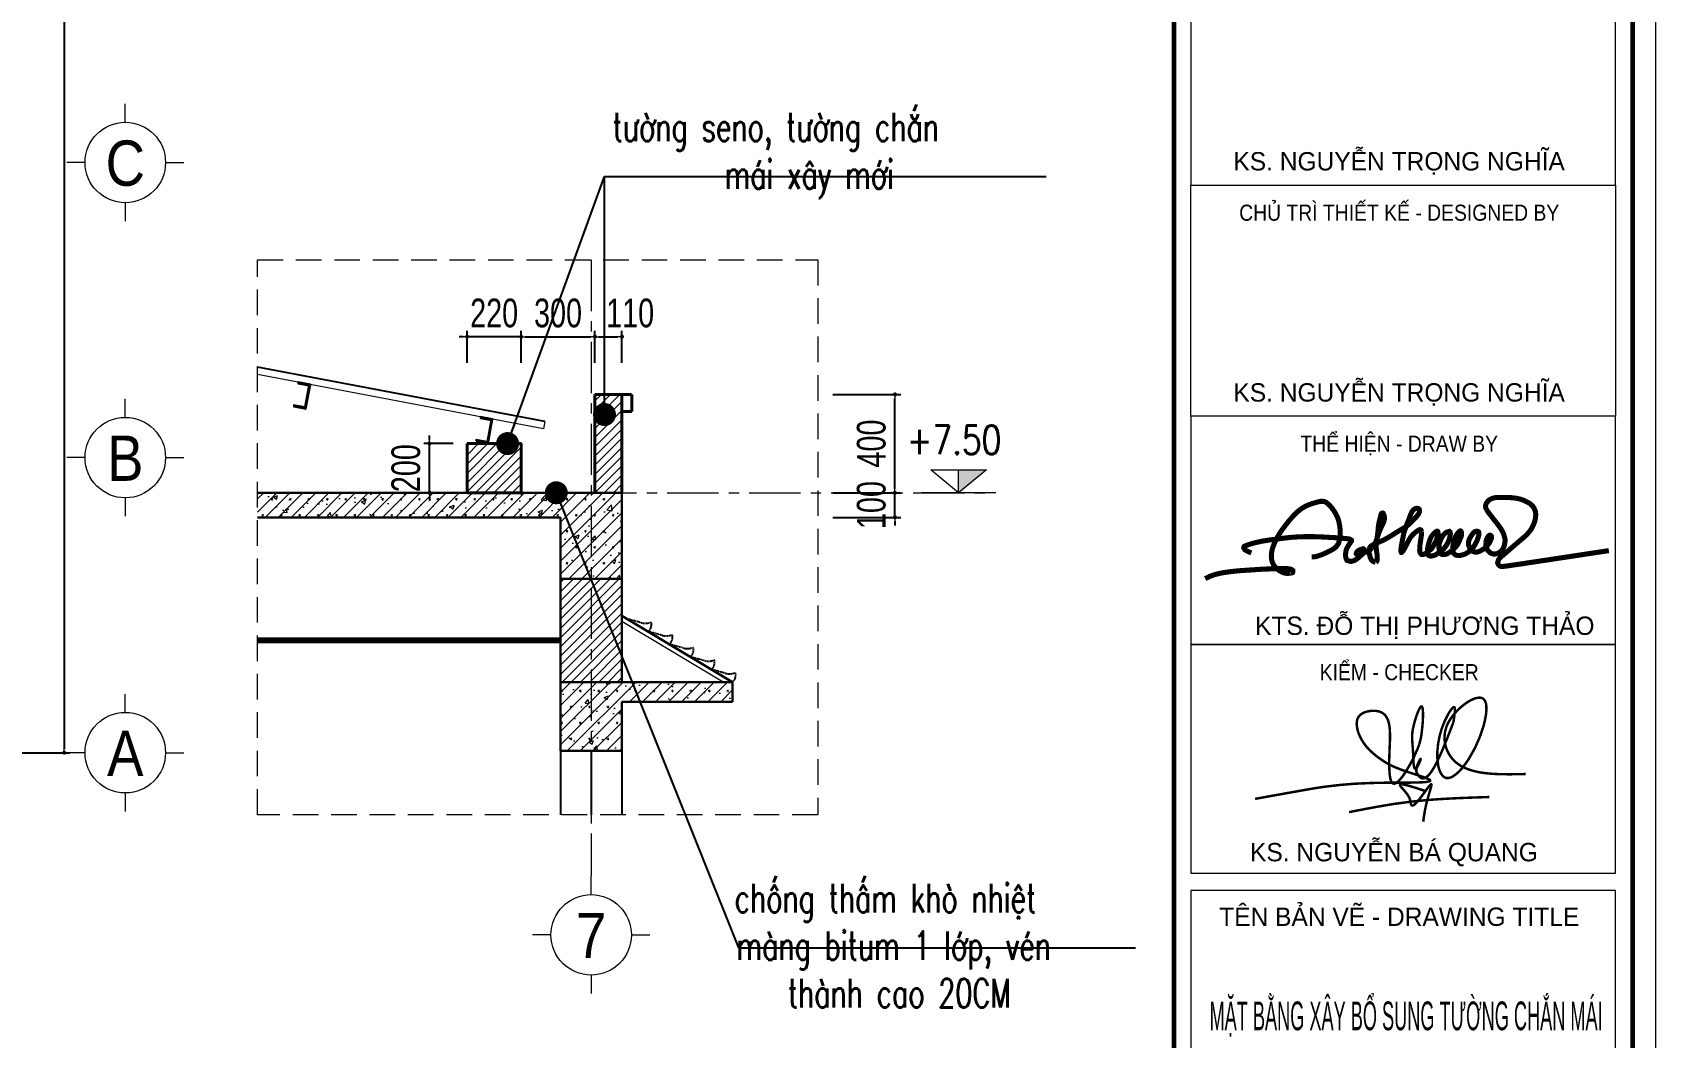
# Model space of a CAD drawing. Header units: millimetres. Extents: x -519517 to -431282, y -372679 to 113618.
# Drawn here: x -451087 to -431282, y -241178 to -228917 of the extents above; entities that cross this region are included whole.
import ezdxf
from ezdxf.enums import TextEntityAlignment as Align

# ---------------------------------------------------------------- set-up
doc = ezdxf.new("R2010")
doc.units = ezdxf.units.MM
doc.header["$LTSCALE"] = 5
for name, pattern in [('CENTER2', [28.575, 19.05, -3.175, 3.175, -3.175]), ('CENTERX2', [4, 2.5, -0.5, 0.5, -0.5]), ('DASHDOT', [1, 0.5, -0.25, 0, -0.25]), ('DASHDOTX2', [2, 1, -0.5, 0, -0.5]), ('HIDDEN', [0.375, 0.25, -0.125])]:
    doc.linetypes.add(name, pattern=pattern)
doc.layers.get('0').update_dxf_attribs({"linetype": 'CENTER2'})
for name, color, linetype, lineweight in [('BICO-30-KY HIEU', 30, 'Continuous', 15), ('BICO-9-NÉT CỬA', 9, 'Continuous', 25), ('Khungten_LCDI', 7, 'Continuous', 25), ('LC Dim', 8, 'Continuous', 18), ('LC Hatch', 252, 'Continuous', 9), ('LC ISO', 153, 'Continuous', 13), ('LC Net dam 1', 30, 'Continuous', 30), ('LC Net dam2', 6, 'Continuous', 40), ('LC Net khuat', 4, 'HIDDEN', 13), ('LC Net manh', 9, 'Continuous', 5), ('LC Net thay', 7, 'Continuous', 25), ('LC Net truc', 79, 'DASHDOT', 13), ('LC Text1', 3, 'Continuous', 20), ('LC Text2', 7, 'Continuous', 25), ('ĐT-8-THAY2', 8, 'Continuous', 20)]:
    doc.layers.add(name, color=color, linetype=linetype, lineweight=lineweight)
doc.layers.add('TIM', color=4, linetype='DASHDOTX2')
doc.styles.add('HOATBIF', font='hoatbif.shx', dxfattribs={"width": 0.75})
doc.styles.add('Khungten', font='VHAVAN.TTF', dxfattribs={"width": 0.9, "height": 5000})
doc.styles.add('LC 1', font='VHAVANB.TTF')
doc.styles.add('LC 3', font='vnsimli.shx', dxfattribs={"width": 0.75})
doc.styles.add('T1', font='Vnsimli.shx', dxfattribs={"width": 0.8})
doc.styles.add('Title', font='VHBLACK.TTF')
doc.styles.add('VnAvantH', font='VHAVANB.TTF', dxfattribs={"width": 0.6})
doc.dimstyles.new('Copy of 1-110', dxfattribs={"dimscale": 110, "dimtxt": 2.5, "dimasz": 0.35, "dimexe": 0.5, "dimexo": 0, "dimgap": 0.8, "dimtad": 1, "dimdec": 0, "dimzin": 0, "dimdsep": 46, "dimtxsty": 'HOATBIF', "dimblk1": 'DOT', "dimblk2": 'DOT', "dimsah": 1, "dimcen": -1, "dimdle": 1, "dimclrd": 256, "dimclre": 256, "dimclrt": 4, "dimadec": 3, "dimazin": 2, "dimtfac": 0.333333, "dimtdec": 0, "dimtix": 1, "dimtmove": 2, "dimatfit": 3, "dimldrblk": 'DOT', "dimfxl": 1, "dimtvp": 0.833333, "dimtolj": 1, "dimtzin": 0, "dimarcsym": 0})
pattern_1 = [(45, (-175468.91, -185906.36), (-56.1266, 56.1266), [])]

# ---------------------------------------------------------------- blocks, each defined once
blk = doc.blocks.new('NGUYEN BA QUANG')
at = {"layer": 'LC ISO', "const_width": 54}
for points in [[(-3416, -557, -0.001023), (-2231, -345, -0.008385), (-1869, -289, -0.026114), (-905, -212, -0.007166), (-491, -205, 0.001773), (-49, -203, 0.009736), (200, -197, 0.025773), (331, -186, 0.054465), (383, -173, 0.09183), (397, -166, 0.386262), (399, -152, 0.129793), (379, -135, 0.036801), (321, -108, 0.016128), (184, -59, -0.006736), (-183, 62, -0.023924), (-416, 154, -0.046785), (-684, 310, -0.041509), (-918, 503, -0.092678), (-1136, 813, -0.077778), (-1199, 1035, -0.070106), (-1196, 1141, -0.201572), (-1106, 1286, -0.091887), (-982, 1343, -0.118851), (-732, 1351, -0.227561), (-543, 1208, -0.055716), (-508, 1121, -0.035741), (-487, 1019, -0.022757), (-478, 904, -0.018678), (-477, 714, 0.005361), (-493, 294, 0.022501), (-487, 25, 0.024956), (-474, -85, 0.051878), (-451, -169, 0.084004), (-427, -209, 0.302699), (-372, -224, 0.091028), (-331, -204, 0.045769), (-285, -164, 0.031407), (-218, -87, 0.026473), (-114, 66, 0.038878), (124, 530, 0.063388), (207, 831, 0.030377), (243, 1236, 0.019395), (241, 1350, 0.050857), (231, 1429, 0.089259), (221, 1451, 0.446193), (202, 1454, 0.08967), (185, 1438, 0.048315), (156, 1388, 0.024568), (114, 1288, 0.037087), (24, 971, 0.06811), (7, 722, 0.007404), (19, 571, -0.009821), (27, 442, 0.013775), (38, 214, 0.023991), (46, 154, 0.068642), (58, 113, 0.168495), (71, 99, 0.190472), (82, 99, 0.135753), (102, 116, 0.042547), (133, 165, 0.037247), (185, 280, 0.083462), (192, 310, 0.752396), (189, 311, 0.077103), (170, 286, 0.067778), (106, 135, 0.079642), (97, 52, 0.07615), (107, 12, 0.090818), (168, -77, 0.162992), (233, -111, 0.134535), (287, -101, 0.046135), (315, -85, 0.0589), (372, -33, 0.033446), (431, 44, 0.020493), (492, 142, 0.018931), (584, 325, 0.012315), (712, 617, 0.006262), (906, 1114)], [(906, 1114, 0.006821), (929, 1272, 0.011774), (937, 1340, 0.026266), (938, 1394, 0.052103), (935, 1423, 0.076783), (930, 1436, 0.163971), (923, 1442, 0.170042), (914, 1442, 0.080479), (902, 1436, 0.05585), (881, 1417, 0.031056), (847, 1375, 0.025203), (791, 1286, 0.116129), (556, 476, 0.061974), (575, 166, 0.045365), (610, 47, 0.070676), (660, -41, 0.091415), (710, -86, 0.146905), (783, -104, 0.068448), (833, -95, 0.049636), (885, -72, 0.053986), (978, -6, 0.029209), (1056, 69, 0.021304), (1134, 162, 0.025491), (1250, 329, 0.068873), (1561, 1027, 0.01773), (1596, 1171, 0.037697), (1624, 1368, 0.029037), (1623, 1453, 0.04288), (1613, 1525, 0.066726), (1590, 1583, 0.100495), (1556, 1623, 0.111871), (1508, 1644, 0.054631), (1469, 1647, 0.041179), (1426, 1643, 0.04561), (1355, 1623, 0.04967), (1225, 1558, 0.109429), (829, 1164, 0.05047), (753, 1012, 0.368126), (1079, 156, 0.040655), (1223, 90, 0.031441), (1383, 42, 0.023503), (1557, 9, 0.017084), (1742, -10, 0.011936), (1936, -19, 0.009133), (2206, -21, 0.002915), (2480, -16)], [(274, -380, 0.002584), (99, -322, 0.004829), (-9, -289, 0.009549), (-104, -262, 0.02019), (-180, -245, 0.020391), (-210, -242, 0.037792), (-233, -241, 0.083891), (-249, -244, 0.129866), (-256, -250, 0.170647), (-258, -257, 0.074142), (-257, -264, 0.04333), (-253, -271, 0.038982), (-240, -290, 0.018381), (-209, -327, -0.006145), (-155, -388, -0.017161), (-112, -442, -0.029179), (-72, -502, -0.056277), (-39, -577, -0.025416), (-31, -610, -0.003247), (-24, -652, 0.033316), (-18, -677, 0.055631), (-12, -689, 0.087521), (-5, -698, 0.15828), (8, -703, 0.07777), (18, -702, 0.051495), (30, -698, 0.04838), (50, -685, 0.02792), (72, -667, 0.021215), (104, -635, 0.012757), (138, -596, 0.011354), (192, -528, 0.005945), (265, -430, -0.007904), (360, -301, -0.011483), (384, -270, -0.027823), (404, -249, -0.066961), (415, -240, -0.123545), (420, -238, -0.248584), (424, -240, -0.12084), (426, -246, -0.064597), (426, -260, -0.027008), (421, -289, -0.011306), (411, -326, -0.007085), (384, -419, 0.007773), (340, -569, 0.03162), (266, -923, 0.004795), (248, -1055)], [(-1368, -847, -0.004051), (-800, -737, -0.026384), (342, -582, -0.006339), (726, -556, -0.004215), (1111, -537, -0.002629), (1689, -517)]]:
    blk.add_lwpolyline(points, format="xyb", dxfattribs=at)
blk = doc.blocks.new('CK THAO')
at = {"layer": 'LC ISO', "const_width": 60}
for points in [[(21873, -82516), (21924, -82491), (21950, -82481), (21969, -82474), (21981, -82470), (21991, -82467), (22001, -82464), (22014, -82461), (22025, -82458), (22037, -82455), (22057, -82451), (22068, -82449), (22080, -82446), (22097, -82444), (22129, -82439), (22159, -82435), (22189, -82431), (22205, -82429), (22225, -82427), (22244, -82425), (22262, -82424), (22280, -82422), (22304, -82420), (22336, -82418), (22363, -82416), (22376, -82415), (22394, -82414), (22448, -82411), (22470, -82409), (22494, -82408), (22518, -82406), (22535, -82405), (22561, -82404), (22595, -82402), (22630, -82401), (22651, -82400), (22666, -82399), (22681, -82399), (22688, -82398), (22696, -82398), (22704, -82398), (22709, -82398), (22715, -82397), (22721, -82397), (22729, -82397), (22736, -82397), (22743, -82397), (22749, -82397), (22755, -82397), (22768, -82397), (22776, -82396), (22788, -82396), (22796, -82396), (22808, -82396), (22817, -82396), (22822, -82396), (22831, -82396), (22831, -82396), (22843, -82397), (22860, -82399), (22875, -82401), (22885, -82403), (22888, -82404), (22889, -82405), (22889, -82405), (22892, -82406), (22893, -82407), (22895, -82408), (22897, -82409), (22899, -82410), (22900, -82411), (22902, -82412), (22902, -82412), (22903, -82413), (22903, -82413), (22905, -82415), (22906, -82417), (22907, -82418), (22908, -82420), (22910, -82422), (22910, -82422), (22910, -82424), (22911, -82426), (22912, -82426), (22912, -82427), (22912, -82428), (22912, -82428), (22912, -82428), (22912, -82428), (22912, -82429), (22912, -82430), (22912, -82431), (22912, -82432), (22912, -82433), (22912, -82434), (22912, -82434), (22911, -82435), (22911, -82435), (22911, -82436), (22910, -82437), (22910, -82438), (22910, -82438), (22909, -82439), (22908, -82439), (22908, -82440), (22907, -82440), (22907, -82441), (22906, -82441), (22906, -82441), (22905, -82442), (22904, -82442), (22904, -82443), (22903, -82443), (22903, -82443), (22902, -82444), (22900, -82444), (22899, -82445), (22898, -82445), (22896, -82446), (22892, -82447), (22887, -82449), (22882, -82450), (22873, -82451), (22868, -82452), (22860, -82453), (22855, -82453), (22848, -82453), (22835, -82453), (22823, -82451), (22809, -82448), (22799, -82445), (22785, -82439), (22776, -82434), (22768, -82430), (22755, -82423), (22743, -82415), (22731, -82406), (22721, -82397), (22703, -82379), (22695, -82369), (22680, -82346), (22670, -82324), (22663, -82303), (22659, -82280), (22659, -82280), (22657, -82245), (22658, -82222), (22662, -82195), (22670, -82159), (22679, -82133), (22693, -82098), (22717, -82048), (22728, -82027), (22764, -81967), (22796, -81921), (22796, -81921), (22828, -81879), (22852, -81849), (22866, -81831), (22866, -81831), (22886, -81808), (22886, -81808), (22906, -81785), (22906, -81785), (22924, -81765), (22924, -81765), (22943, -81746), (22954, -81735), (22968, -81723), (22980, -81713), (22992, -81703), (23007, -81692), (23019, -81684), (23033, -81675), (23047, -81667), (23068, -81656), (23085, -81648), (23105, -81640), (23127, -81632), (23144, -81626), (23161, -81621), (23174, -81617), (23188, -81613), (23204, -81609), (23222, -81604), (23232, -81602), (23239, -81602), (23239, -81602), (23240, -81601), (23242, -81601), (23243, -81601), (23245, -81601), (23246, -81601), (23247, -81601), (23249, -81601), (23250, -81600), (23250, -81600), (23251, -81600), (23251, -81600), (23255, -81600), (23258, -81600), (23263, -81600), (23264, -81601), (23264, -81601), (23268, -81601), (23277, -81602), (23286, -81604), (23310, -81616), (23317, -81621), (23326, -81629), (23336, -81638), (23344, -81647), (23351, -81653), (23358, -81662), (23375, -81681), (23383, -81692), (23393, -81706), (23401, -81717), (23417, -81744), (23426, -81760), (23440, -81790), (23448, -81811), (23456, -81838), (23456, -81838), (23467, -81893), (23472, -81943), (23472, -81958), (23472, -81982), (23471, -81997), (23469, -82024), (23468, -82035), (23465, -82053), (23465, -82053), (23459, -82078), (23459, -82078), (23451, -82101), (23424, -82139), (23401, -82158), (23372, -82176), (23348, -82189), (23348, -82189), (23295, -82214), (23256, -82231), (23196, -82252), (23154, -82259), (23134, -82259)], [(24355, -81803), (24377, -81780), (24398, -81753), (24411, -81724), (24410, -81700), (24403, -81690), (24403, -81690), (24396, -81685), (24384, -81683), (24374, -81684), (24364, -81686), (24352, -81692), (24344, -81697), (24337, -81703)], [(25205, -81700), (25201, -81692), (25196, -81679), (25194, -81670), (25193, -81661), (25193, -81652), (25195, -81642), (25199, -81632), (25203, -81623), (25206, -81617), (25212, -81609), (25217, -81603), (25224, -81596), (25234, -81587), (25242, -81581), (25251, -81576)], [(25242, -81581), (25260, -81571), (25284, -81562), (25309, -81557), (25341, -81554), (25378, -81554), (25412, -81554), (25450, -81555)], [(25450, -81555), (25511, -81558), (25568, -81566), (25603, -81574), (25642, -81588), (25683, -81607), (25715, -81625), (25744, -81650), (25767, -81680), (25784, -81722), (25788, -81756), (25784, -81800), (25774, -81841), (25759, -81881), (25742, -81916), (25722, -81947), (25685, -81991), (25660, -82015), (25603, -82063), (25360, -82272), (25345, -82295), (25336, -82329), (25342, -82346)], [(23847, -82156), (23863, -82135), (23876, -82115), (23885, -82099), (23894, -82078), (23903, -82054), (23912, -82028), (23924, -81993), (23932, -81969), (23947, -81931), (23960, -81903), (23972, -81880), (23981, -81861), (23991, -81834), (23997, -81804), (23994, -81775), (23992, -81768), (23991, -81766), (23990, -81762), (23989, -81758), (23987, -81755), (23986, -81753), (23985, -81751), (23984, -81748), (23982, -81745), (23980, -81742), (23978, -81740), (23976, -81739), (23974, -81739), (23968, -81740), (23959, -81746), (23958, -81748), (23957, -81751), (23956, -81753), (23955, -81757), (23955, -81760), (23954, -81764), (23952, -81774), (23949, -81785), (23946, -81796), (23946, -81796), (23943, -81809), (23943, -81809), (23938, -81826), (23938, -81826), (23937, -81832), (23935, -81838), (23933, -81847), (23933, -81847), (23931, -81858)], [(23931, -81858), (23931, -81858), (23927, -81881), (23925, -81896), (23922, -81922), (23921, -81938), (23917, -81976), (23898, -82129), (23899, -82155), (23902, -82185), (23907, -82219), (23907, -82219), (23910, -82248), (23911, -82271), (23911, -82289), (23910, -82293), (23910, -82297), (23909, -82300), (23908, -82302), (23908, -82302), (23907, -82305), (23906, -82307), (23906, -82307), (23905, -82310), (23903, -82313), (23899, -82317), (23898, -82318), (23896, -82318), (23896, -82318), (23895, -82319), (23891, -82319), (23890, -82320)], [(23936, -82081), (23964, -82069), (23984, -82059), (24000, -82051), (24021, -82040), (24041, -82028), (24067, -82013), (24085, -82002), (24116, -81982), (24137, -81969), (24159, -81956), (24185, -81940), (24207, -81927), (24251, -81900), (24282, -81876), (24308, -81852), (24333, -81826), (24355, -81803)], [(24344, -81697), (24337, -81703), (24328, -81714), (24313, -81740), (24306, -81758), (24299, -81776), (24290, -81802), (24282, -81822), (24282, -81822), (24264, -81865), (24230, -81962), (24221, -81997), (24217, -82020), (24200, -82109), (24194, -82146), (24193, -82161), (24191, -82172), (24191, -82182), (24191, -82190), (24192, -82198), (24192, -82198), (24195, -82204), (24199, -82204), (24204, -82202), (24210, -82193), (24215, -82188), (24217, -82184), (24220, -82180), (24223, -82176), (24225, -82172), (24228, -82168), (24230, -82165), (24232, -82161), (24234, -82158), (24236, -82154), (24238, -82151)], [(25195, -82090), (25195, -82102), (25195, -82116), (25199, -82138), (25204, -82154), (25211, -82168), (25218, -82179), (25233, -82195), (25250, -82210), (25268, -82219), (25287, -82224), (25305, -82224), (25329, -82219), (25349, -82210), (25372, -82194), (25389, -82176), (25404, -82152), (25412, -82133), (25420, -82102), (25426, -82056), (25406, -81983), (25373, -81921), (25319, -81850), (25273, -81792), (25233, -81740), (25205, -81700)], [(23724, -82236), (23724, -82236), (23715, -82244), (23708, -82251), (23693, -82264), (23693, -82264), (23683, -82272), (23670, -82282), (23657, -82291), (23639, -82301), (23625, -82306), (23614, -82309), (23602, -82311), (23591, -82311), (23552, -82299), (23540, -82271), (23537, -82256), (23536, -82244), (23536, -82228), (23537, -82214), (23538, -82205), (23540, -82192), (23543, -82178), (23549, -82162), (23556, -82147), (23564, -82134), (23570, -82123), (23578, -82113), (23587, -82099), (23594, -82089), (23599, -82081), (23605, -82071), (23606, -82061), (23581, -82046), (23556, -82043), (23531, -82040), (23512, -82039), (23468, -82035), (23436, -82033), (23416, -82031), (23377, -82029), (23357, -82028), (23327, -82026), (23300, -82024), (23271, -82023), (23239, -82022), (23205, -82020), (23169, -82019), (23145, -82019), (23117, -82019), (23102, -82019), (23073, -82019), (23043, -82019), (23009, -82020), (22984, -82021), (22949, -82023), (22904, -82026), (22885, -82028), (22841, -82032), (22799, -82037), (22739, -82045), (22685, -82052), (22637, -82058), (22612, -82062), (22580, -82067), (22561, -82070), (22534, -82075), (22502, -82082), (22465, -82090), (22437, -82098), (22403, -82108), (22388, -82113), (22377, -82117), (22365, -82121), (22344, -82130), (22335, -82135), (22330, -82150), (22343, -82173), (22370, -82190), (22420, -82212)], [(23890, -82320), (23884, -82319), (23877, -82318), (23872, -82316), (23866, -82313), (23859, -82309), (23855, -82306), (23849, -82301), (23843, -82295), (23843, -82295), (23834, -82279), (23829, -82268), (23824, -82249), (23821, -82236), (23818, -82224), (23815, -82209), (23813, -82191), (23813, -82181), (23816, -82163), (23828, -82139), (23842, -82126), (23883, -82102), (23918, -82088), (23936, -82081)], [(24238, -82151), (24247, -82135), (24253, -82123), (24262, -82106), (24269, -82090), (24276, -82077), (24282, -82066), (24292, -82047), (24299, -82036), (24308, -82022), (24321, -82006), (24331, -81996), (24344, -81984), (24354, -81975), (24368, -81964), (24370, -81962), (24371, -81961), (24374, -81959), (24377, -81957), (24393, -81946), (24403, -81941), (24405, -81940), (24405, -81940), (24407, -81939), (24407, -81939), (24411, -81938), (24411, -81938), (24416, -81937), (24417, -81936), (24420, -81937), (24422, -81937), (24424, -81938), (24426, -81939), (24428, -81940), (24430, -81944), (24431, -81947), (24433, -81952), (24434, -81955), (24434, -81959), (24435, -81963)], [(24435, -81963), (24435, -81969), (24435, -81976), (24435, -81986), (24434, -81998), (24433, -82006), (24416, -82121), (24413, -82183), (24418, -82206)], [(24415, -82197), (24422, -82214), (24427, -82222), (24433, -82228), (24442, -82231), (24450, -82231), (24457, -82229), (24467, -82226), (24474, -82222), (24489, -82213), (24499, -82206), (24499, -82206), (24520, -82190), (24536, -82177), (24556, -82158), (24566, -82143), (24575, -82128), (24583, -82113), (24592, -82096), (24601, -82080), (24609, -82063), (24617, -82045), (24623, -82025), (24628, -82006), (24631, -81981), (24629, -81961), (24627, -81957), (24627, -81957), (24627, -81957), (24623, -81954), (24620, -81953), (24616, -81954), (24611, -81957), (24606, -81960), (24600, -81964), (24595, -81969), (24589, -81974), (24582, -81981), (24577, -81987), (24566, -81999), (24558, -82009), (24548, -82025), (24539, -82044), (24531, -82064), (24524, -82087), (24518, -82107), (24513, -82128), (24509, -82148), (24507, -82167), (24508, -82199), (24510, -82221), (24518, -82239), (24529, -82246), (24539, -82248), (24552, -82248), (24564, -82246), (24592, -82239), (24627, -82218), (24654, -82200), (24654, -82200), (24683, -82176), (24703, -82156), (24722, -82131), (24733, -82114), (24746, -82090), (24758, -82063), (24767, -82036), (24773, -82009), (24777, -81983), (24773, -81963), (24764, -81956), (24746, -81960), (24729, -81968), (24712, -81980), (24687, -82007), (24676, -82027), (24663, -82053), (24653, -82076), (24646, -82098), (24642, -82129), (24642, -82153), (24644, -82168), (24646, -82182), (24652, -82201), (24663, -82222), (24678, -82229), (24697, -82231), (24715, -82229), (24736, -82222), (24753, -82213)], [(24753, -82213), (24766, -82205), (24778, -82196), (24788, -82188), (24799, -82180), (24808, -82172), (24825, -82156), (24841, -82138), (24854, -82122), (24863, -82108), (24872, -82093), (24879, -82077), (24886, -82061), (24893, -82043), (24899, -82029), (24909, -82001), (24909, -81980), (24908, -81971), (24906, -81962), (24903, -81956), (24899, -81951), (24896, -81950), (24892, -81950), (24890, -81951), (24886, -81953), (24883, -81956), (24878, -81960), (24873, -81965), (24869, -81970), (24866, -81974), (24850, -82004)], [(24863, -81978), (24863, -81978), (24845, -82005), (24837, -82020), (24828, -82043), (24820, -82067), (24813, -82093), (24809, -82111), (24805, -82140), (24804, -82175), (24812, -82210), (24820, -82221), (24831, -82230), (24842, -82237), (24856, -82241), (24867, -82242)], [(24867, -82242), (24888, -82241), (24906, -82238), (24925, -82233), (24937, -82229), (24964, -82217), (24995, -82197), (25013, -82183), (25042, -82152), (25068, -82112), (25084, -82083), (25096, -82056), (25104, -82034), (25110, -82015), (25115, -81988), (25114, -81970), (25110, -81961), (25107, -81959), (25100, -81956), (25095, -81955), (25089, -81954), (25081, -81955), (25073, -81957), (25065, -81960), (25059, -81964), (25054, -81969), (25049, -81973), (25045, -81979)], [(25047, -81976), (25037, -81989), (25027, -82002), (25016, -82020), (25005, -82040), (24999, -82053), (24993, -82076), (24991, -82102), (24993, -82120), (24998, -82138)], [(24998, -82138), (24998, -82138), (25004, -82151), (25012, -82162), (25019, -82172), (25030, -82182), (25038, -82189), (25050, -82196), (25064, -82200), (25082, -82201), (25098, -82200), (25125, -82191), (25173, -82163), (25218, -82121), (25240, -82089), (25249, -82071), (25259, -82048), (25264, -82034), (25265, -82023), (25264, -82015), (25261, -82010), (25258, -82007), (25255, -82005), (25252, -82002), (25249, -82001), (25247, -82001), (25241, -82001), (25238, -82003), (25233, -82007), (25229, -82010), (25226, -82014), (25222, -82021)], [(25224, -82017), (25215, -82031), (25209, -82043), (25203, -82057), (25198, -82075), (25195, -82090)], [(23715, -82171), (23708, -82174), (23697, -82178), (23690, -82182), (23675, -82193), (23667, -82205), (23665, -82209), (23663, -82215), (23662, -82217), (23662, -82217), (23662, -82219), (23664, -82223), (23679, -82225), (23691, -82223)], [(23691, -82223), (23694, -82223), (23710, -82220), (23748, -82211), (23772, -82203), (23793, -82193), (23820, -82177), (23831, -82169), (23831, -82169), (23846, -82155)], [(23720, -82240), (23729, -82232), (23732, -82229), (23737, -82224), (23741, -82219), (23744, -82216), (23746, -82212), (23751, -82204), (23753, -82198), (23755, -82189), (23755, -82184), (23755, -82180), (23755, -82176), (23754, -82171), (23753, -82168), (23751, -82165), (23748, -82162), (23742, -82161), (23737, -82163), (23733, -82164), (23727, -82166), (23720, -82169), (23715, -82171)], [(25338, -82336), (25347, -82353), (25354, -82360), (25365, -82367), (25378, -82371), (25400, -82371), (25430, -82368), (25583, -82346), (26653, -82184)]]:
    blk.add_lwpolyline(points, dxfattribs=at)
blk = doc.blocks.new('lcdi fix')
at = {"layer": 'Defpoints', "lineweight": 0}
blk.add_lwpolyline([(-1200, -14850), (-1200, 14850), (40800, 14850), (40800, -14850)], close=True, dxfattribs=at)
at = {"layer": 'Khungten_LCDI', "color": 5, "lineweight": 60}
blk.add_line((36600, 14650), (36600, -14650), dxfattribs=at)
at = {"layer": 'Khungten_LCDI', "color": 5, "lineweight": 25}
blk.add_line((40600, -14650), (40600, 14650), dxfattribs=at)
at = {"layer": 'Khungten_LCDI', "color": 5, "lineweight": 60}
blk.add_lwpolyline([(0, -14650), (0, 14650), (40600, 14650), (40600, -14650)], close=True, dxfattribs=at)
at = {"layer": 'Khungten_LCDI', "color": 9, "lineweight": 15}
for points in [[(36750, -1522), (40450, -1522), (40450, 446), (36750, 446)], [(36750, -1522), (40450, -1522), (40450, -3535), (36750, -3535)], [(36750, -1522), (40450, -1522), (40450, -3535), (36750, -3535)], [(36750, -5526), (40450, -5526), (40450, -3535), (36750, -3535)], [(36750, -7517), (40450, -7517), (40450, -5526), (36750, -5526)], [(36750, -9983), (40450, -9983), (40450, -7667), (36750, -7667)]]:
    blk.add_lwpolyline(points, close=True, dxfattribs=at)
at = {"layer": 'LC Net dam 1'}
for name, p, xscale, yscale, zscale in [('CK THAO', (20771, 55798), 0.736210366573874, 0.736210366573874, 0.736210366573874), ('NGUYEN BA QUANG', (38676, -6647), 0.4, 0.4, 0.4)]:
    blk.add_blockref(name, p, dxfattribs=dict(at, xscale=xscale, yscale=yscale, zscale=zscale))
at = {"color": 7}
for s, style, p in [('ks. nguyÔn träng nghÜa', 'VnAvantH', (38565, -1394)), ('ks. nguyÔn träng nghÜa', 'VnAvantH', (38565, -3408)), ('ks. nguyÔn b¸ quang', 'VnAvantH', (38520, -7414)), ('tªn b¶n vÏ - drawing title', 'Khungten', (38566, -7977))]:
    blk.add_text(s, height=160, dxfattribs=dict(at, style=style)).set_placement(p, align=Align.CENTER)
at = {"color": 7, "style": 'Khungten', "width": 0.9}
for s, p in [('chñ tr× thiÕt kÕ - designed by', (38566, -1832)), ('thÓ hiÖn - draw by', (38566, -3845)), ('kiÓm - checker', (38566, -5836))]:
    blk.add_text(s, height=140, dxfattribs=at).set_placement(p, align=Align.CENTER)
at = {"color": 7, "style": 'VnAvantH'}
blk.add_text('kts. ®ç thÞ ph\xad¬ng th¶o ', height=160, dxfattribs=at).set_placement((37310, -5441))
at = {"color": 7, "style": 'Khungten', "width": 0.8}
for tag, p in [('REVISION', (39499, -10746)), ('NGAYHT', (39546, -11609))]:
    blk.add_attdef(tag, text='', height=200, dxfattribs=at).set_placement(p, align=Align.CENTER)
at = {"layer": 'LC Text1', "style": 'Title', "width": 3.882085}
for tag, p, p2 in [('TENBANVE1', (36913, -8886), (40339, -8886)), ('TENBANVE2', (36913, -9562), (40339, -9562))]:
    blk.add_attdef(tag, text='', height=250, dxfattribs=at).set_placement(p, p2, align=Align.FIT)
at = {"layer": 'LC Text1', "style": 'Title', "width": 0.7}
blk.add_attdef('SOBANVE', text='', height=250, dxfattribs=at).set_placement((39562, -13896), align=Align.CENTER)
blk = doc.blocks.new('DOT')
at = {"color": 0, "linetype": 'ByBlock'}
blk.add_line((-0.5, 0), (-1, 0), dxfattribs=at)
at = {"color": 0, "linetype": 'ByBlock', "const_width": 0.5}
blk.add_lwpolyline([(-0.25, 0, 1), (0.25, 0, 1)], format="xyb", close=True, dxfattribs=at)
blk = doc.blocks.new('*D359')
at = {"layer": 'Defpoints', "color": 0, "transparency": 16777216}
for p in [(-452313, -213353), (-452313, -237703), (-450700, -237703)]:
    blk.add_point(p, dxfattribs=at)
at = {"layer": 'LC Dim', "lineweight": -2, "transparency": 16777216}
for p, q in [((-452313, -213353), (-450630, -213353)), ((-450700, -213402), (-450700, -237654)), ((-452313, -237703), (-450630, -237703))]:
    blk.add_line(p, q, dxfattribs=at)
at = {"layer": 'LC Dim', "lineweight": -2, "transparency": 16777216, "xscale": 49, "yscale": 49, "zscale": 49}
for p, rotation in [((-450700, -213353), 90), ((-450700, -237703), 270)]:
    blk.add_blockref('DOT', p, dxfattribs=dict(at, rotation=rotation))
at = {"layer": 'LC Dim', "color": 4, "transparency": 16777216, "insert": (-450987, -225528), "char_height": 350, "attachment_point": 5, "rotation": 90, "style": 'HOATBIF'}
blk.add_mtext('\\A1;24350', dxfattribs=at)
blk = doc.blocks.new('_Dot')
at = {"color": 0, "linetype": 'ByBlock', "lineweight": -2}
blk.add_line((-0.5, 0), (-1, 0), dxfattribs=at)
at = {"color": 0, "linetype": 'ByBlock', "const_width": 0.5}
blk.add_lwpolyline([(-0.25, 0, 1), (0.25, 0, 1)], format="xyb", close=True, dxfattribs=at)
blk = doc.blocks.new('TTRUC')
at = {"layer": 'LC ISO'}
for p, q in [((0, 6.95), (0, 10.13)), ((-6.95, 0), (-10.13, 0)), ((6.95, 0), (10.13, 0)), ((0, -6.95), (0, -10.13))]:
    blk.add_line(p, q, dxfattribs=at)
at = {"layer": 'LC Net manh'}
blk.add_circle((0, 0), 6.95, dxfattribs=at)
blk = doc.blocks.new('Caodo1')
at = {"layer": 'LC Text1'}
blk.add_hatch(color=256, dxfattribs=at).paths.add_polyline_path([(0, 200), (0, 0), (243, 200)])
for p, q in [((0, 0), (0, 200)), ((324, 0), (-324, 0))]:
    blk.add_line(p, q, dxfattribs=at)
blk.add_lwpolyline([(-243, 200), (243, 200), (0, 0), (0, 0)], close=True, dxfattribs=at)
at = {"layer": 'LC Text1', "style": 'T1', "width": 0.8}
blk.add_attdef('%%P0,00', text='', height=250, dxfattribs=at).set_placement((-39, 460), align=Align.MIDDLE_CENTER)
blk = doc.blocks.new('*D350')
at = {"layer": 'Defpoints', "color": 0, "transparency": 16777216}
for p in [(-441321, -234532), (-440563, -234532), (-441321, -234832)]:
    blk.add_point(p, dxfattribs=at)
at = {"layer": 'LC Dim', "lineweight": -2, "transparency": 16777216}
for p, q in [((-440563, -234483), (-440563, -234434)), ((-441321, -234532), (-440493, -234532)), ((-440563, -234832), (-440563, -234532)), ((-441321, -234832), (-440493, -234832)), ((-440563, -234881), (-440563, -234930))]:
    blk.add_line(p, q, dxfattribs=at)
at = {"layer": 'LC Dim', "lineweight": -2, "transparency": 16777216, "xscale": 49, "yscale": 49, "zscale": 49}
for p, rotation in [((-440563, -234532), 270), ((-440563, -234832), 90)]:
    blk.add_blockref('DOT', p, dxfattribs=dict(at, rotation=rotation))
at = {"layer": 'LC Dim', "color": 4, "transparency": 16777216, "insert": (-440850, -234682), "char_height": 350, "attachment_point": 5, "rotation": 90, "style": 'HOATBIF'}
blk.add_mtext('\\A1;100', dxfattribs=at)
blk = doc.blocks.new('*D351')
at = {"layer": 'Defpoints', "color": 0, "transparency": 16777216}
for p in [(-441321, -233332), (-440563, -233332), (-441321, -234532)]:
    blk.add_point(p, dxfattribs=at)
at = {"layer": 'LC Dim', "lineweight": -2, "transparency": 16777216}
for p, q in [((-441321, -233332), (-440493, -233332)), ((-440563, -234483), (-440563, -233381)), ((-441321, -234532), (-440493, -234532))]:
    blk.add_line(p, q, dxfattribs=at)
at = {"layer": 'LC Dim', "lineweight": -2, "transparency": 16777216, "xscale": 49, "yscale": 49, "zscale": 49}
for p, rotation in [((-440563, -233332), 90), ((-440563, -234532), 270)]:
    blk.add_blockref('DOT', p, dxfattribs=dict(at, rotation=rotation))
at = {"layer": 'LC Dim', "color": 4, "transparency": 16777216, "insert": (-440850, -233932), "char_height": 350, "attachment_point": 5, "rotation": 90, "style": 'HOATBIF'}
blk.add_mtext('\\A1;400', dxfattribs=at)
blk = doc.blocks.new('*D384')
at = {"layer": 'Defpoints', "color": 0, "transparency": 16777216}
for p in [(-444224, -232628), (-445124, -232948), (-444224, -232948)]:
    blk.add_point(p, dxfattribs=at)
at = {"layer": 'LC Dim', "lineweight": -2, "transparency": 16777216}
for p, q in [((-445124, -232948), (-445124, -232558)), ((-445075, -232628), (-444273, -232628)), ((-444224, -232948), (-444224, -232558))]:
    blk.add_line(p, q, dxfattribs=at)
at = {"layer": 'LC Dim', "lineweight": -2, "transparency": 16777216, "xscale": 49, "yscale": 49, "zscale": 49, "rotation": 180}
blk.add_blockref('DOT', (-445124, -232628), dxfattribs=at)
at = {"layer": 'LC Dim', "lineweight": -2, "transparency": 16777216, "xscale": 49, "yscale": 49, "zscale": 49}
blk.add_blockref('DOT', (-444224, -232628), dxfattribs=at)
at = {"layer": 'LC Dim', "color": 4, "transparency": 16777216, "insert": (-444674, -232341), "char_height": 350, "attachment_point": 5, "style": 'HOATBIF'}
blk.add_mtext('\\A1;300', dxfattribs=at)
blk = doc.blocks.new('*D385')
at = {"layer": 'Defpoints', "color": 0, "transparency": 16777216}
for p in [(-445784, -232628), (-445784, -232948), (-445124, -232948)]:
    blk.add_point(p, dxfattribs=at)
at = {"layer": 'LC Dim', "lineweight": -2, "transparency": 16777216}
for p, q in [((-445833, -232628), (-445882, -232628)), ((-445784, -232948), (-445784, -232558)), ((-445124, -232628), (-445784, -232628)), ((-445124, -232948), (-445124, -232558)), ((-445075, -232628), (-445026, -232628))]:
    blk.add_line(p, q, dxfattribs=at)
at = {"layer": 'LC Dim', "lineweight": -2, "transparency": 16777216, "xscale": 49, "yscale": 49, "zscale": 49}
blk.add_blockref('DOT', (-445784, -232628), dxfattribs=at)
at = {"layer": 'LC Dim', "lineweight": -2, "transparency": 16777216, "xscale": 49, "yscale": 49, "zscale": 49, "rotation": 180}
blk.add_blockref('DOT', (-445124, -232628), dxfattribs=at)
at = {"layer": 'LC Dim', "color": 4, "transparency": 16777216, "insert": (-445454, -232341), "char_height": 350, "attachment_point": 5, "style": 'HOATBIF'}
blk.add_mtext('\\A1;220', dxfattribs=at)
blk = doc.blocks.new('*D386')
at = {"layer": 'Defpoints', "color": 0, "transparency": 16777216}
for p in [(-443894, -232628), (-444224, -232948), (-443894, -232948)]:
    blk.add_point(p, dxfattribs=at)
at = {"layer": 'LC Dim', "lineweight": -2, "transparency": 16777216}
for p, q in [((-444224, -232948), (-444224, -232558)), ((-444175, -232628), (-443943, -232628)), ((-443894, -232948), (-443894, -232558))]:
    blk.add_line(p, q, dxfattribs=at)
at = {"layer": 'LC Dim', "lineweight": -2, "transparency": 16777216, "xscale": 49, "yscale": 49, "zscale": 49, "rotation": 180}
blk.add_blockref('DOT', (-444224, -232628), dxfattribs=at)
at = {"layer": 'LC Dim', "lineweight": -2, "transparency": 16777216, "xscale": 49, "yscale": 49, "zscale": 49}
blk.add_blockref('DOT', (-443894, -232628), dxfattribs=at)
at = {"layer": 'LC Dim', "color": 4, "transparency": 16777216, "insert": (-443794, -232341), "char_height": 350, "attachment_point": 5, "style": 'HOATBIF'}
blk.add_mtext('\\A1;110', dxfattribs=at)
blk = doc.blocks.new('*D387')
at = {"layer": 'Defpoints', "color": 0, "transparency": 16777216}
for p in [(-446243, -233932), (-445955, -233932), (-445955, -234532)]:
    blk.add_point(p, dxfattribs=at)
at = {"layer": 'LC Dim', "lineweight": -2, "transparency": 16777216}
for p, q in [((-446243, -233883), (-446243, -233834)), ((-445955, -233932), (-446313, -233932)), ((-446243, -234532), (-446243, -233932)), ((-445955, -234532), (-446313, -234532)), ((-446243, -234581), (-446243, -234630))]:
    blk.add_line(p, q, dxfattribs=at)
at = {"layer": 'LC Dim', "lineweight": -2, "transparency": 16777216, "xscale": 49, "yscale": 49, "zscale": 49}
for p, rotation in [((-446243, -233932), 270), ((-446243, -234532), 90)]:
    blk.add_blockref('DOT', p, dxfattribs=dict(at, rotation=rotation))
at = {"layer": 'LC Dim', "color": 4, "transparency": 16777216, "insert": (-446530, -234232), "char_height": 350, "attachment_point": 5, "rotation": 90, "style": 'HOATBIF'}
blk.add_mtext('\\A1;200', dxfattribs=at)

msp = doc.modelspace()

# ---------------------------------------------------------------- hatches: boundary and pattern name
at = {"layer": 'LC Hatch'}
h = msp.add_hatch(dxfattribs=at)
h.set_pattern_fill('ANSI31', color=256, scale=25)
h.set_pattern_definition(pattern_1)
h.paths.add_polyline_path([(-443894.4, -233332), (-443896, -233332), (-444224.4, -233332), (-444224.4, -234532), (-443894.4, -234532)])
h = msp.add_hatch(dxfattribs=at)
h.set_pattern_fill('ANSI31', color=256, scale=25)
h.set_pattern_definition(pattern_1)
h.paths.add_polyline_path([(-445124.4, -233932), (-445784.4, -233932), (-445784.4, -234532), (-445124.4, -234532)])
h = msp.add_hatch(dxfattribs=at)
h.set_pattern_fill('BETONG', color=256, scale=75, pattern_type=2)
h.set_pattern_definition([(0, (-175468.9, -185906.36), (0, 389.71143), [9.375, -215.625]), (0, (-175468.9, -185890.1), (0, 389.71143), [9.375, -215.625]), (120, (-175468.9, -185906.36), (-337.5, -194.8557), [9.375, -215.625]), (120, (-175454.85, -185898.24), (-337.5, -194.8557), [9.375, -215.625]), (0, (-175356.4, -185711.5), (0, 389.71143), [9.375, -215.625]), (0, (-175356.4, -185695.26), (0, 389.71143), [9.375, -215.625]), (120, (-175356.4, -185711.5), (-337.5, -194.8557), [9.375, -215.625]), (120, (-175342.35, -185703.4), (-337.5, -194.8557), [9.375, -215.625]), (60, (-175459.54, -185906.36), (-337.5, 194.8557), [9.375, -215.625]), (60, (-175473.6, -185898.24), (-337.5, 194.8557), [9.375, -215.625]), (60, (-175347.04, -186101.2), (-337.5, 194.8557), [9.375, -215.625]), (60, (-175361.1, -186093.1), (-337.5, 194.8557), [9.375, -215.625]), (45, (-175468.91, -185906.36), (-79.549513, 79.549513), []), (50, (-175468.9, -185906.36), (537.94514, -47.0641), [56.25, -618.75]), (355, (-175468.9, -185906.36), (-104.0635, 564.1441), [45, -495]), (100.4514, (-175424.1, -185910.3), (433.882, 517.0797), [47.8051, -525.8566]), (46.1842, (-175468.9, -185756.36), (800.4308, -124.1393), [84.375, -928.125]), (96.6356, (-175402.2, -185766.7), (700.997, 730.5884), [71.7077, -788.7848]), (351.1842, (-175468.9, -185756.36), (700.9965, 730.589), [67.5, -742.5]), (21, (-175393.9, -185793.86), (447.6803, -301.9642), [56.25, -618.75]), (326, (-175393.9, -185793.86), (182.4865, 543.8625), [45, -495]), (71.4514, (-175356.6, -185819), (630.167, 241.8979), [47.8051, -525.8566]), (37.5, (-175468.91, -185906.36), (9.11989, 249.67039), [0, -489, 0, -502.5, 0, -496.875]), (7.5, (-175468.9, -185906.36), (197.30215, 295.80878), [0, -286.5, 0, -477.75, 0, -189.375]), (327.5, (-175636.16, -185906.36), (400.36683, -16.91615), [0, -187.5, 0, -585, 0, -776.25]), (317.5, (-175711.16, -185906.36), (437.38963, 75.07874), [0, -243.75, 0, -388.5, 0, -551.25])])
h.paths.add_polyline_path([(-443894.4, -234532), (-448340.8, -234532), (-448340.8, -234832), (-444644.4, -234832), (-444644.4, -235582), (-443894.4, -235582)])
h = msp.add_hatch(dxfattribs=at)
h.set_pattern_fill('ANSI31', color=256, scale=25)
h.set_pattern_definition(pattern_1)
h.paths.add_polyline_path([(-443894.4, -235582), (-444644.4, -235582), (-444644.4, -236842), (-443894.4, -236842)])
h = msp.add_hatch(dxfattribs=at)
h.set_pattern_fill('BETONG', color=256, scale=75, pattern_type=2)
h.set_pattern_definition([(0, (-98469.87, -186878), (0, 389.71143), [9.375, -215.625]), (0, (-98469.87, -186861.76), (0, 389.71143), [9.375, -215.625]), (120, (-98469.87, -186878), (-337.5, -194.8557), [9.375, -215.625]), (120, (-98455.8, -186869.9), (-337.5, -194.8557), [9.375, -215.625]), (0, (-98357.37, -186683.14), (0, 389.71143), [9.375, -215.625]), (0, (-98357.37, -186666.9), (0, 389.71143), [9.375, -215.625]), (120, (-98357.37, -186683.14), (-337.5, -194.8557), [9.375, -215.625]), (120, (-98343.3, -186675.02), (-337.5, -194.8557), [9.375, -215.625]), (60, (-98460.5, -186878), (-337.5, 194.8557), [9.375, -215.625]), (60, (-98474.56, -186869.9), (-337.5, 194.8557), [9.375, -215.625]), (60, (-98348, -187072.86), (-337.5, 194.8557), [9.375, -215.625]), (60, (-98362.06, -187064.74), (-337.5, 194.8557), [9.375, -215.625]), (45, (-98469.87, -186878), (-79.549513, 79.549513), []), (50, (-98469.87, -186878), (537.94514, -47.0641), [56.25, -618.75]), (355, (-98469.87, -186878), (-104.0635, 564.1441), [45, -495]), (100.4514, (-98425.04, -186881.9), (433.882, 517.07966), [47.8051, -525.8566]), (46.1842, (-98469.9, -186728), (800.4308, -124.1393), [84.375, -928.125]), (96.6356, (-98403.2, -186738.34), (700.997, 730.5884), [71.7077, -788.7848]), (351.1842, (-98469.9, -186728), (700.9965, 730.589), [67.5, -742.5]), (21, (-98394.87, -186765.5), (447.6803, -301.96417), [56.25, -618.75]), (326, (-98394.87, -186765.5), (182.4865, 543.8625), [45, -495]), (71.4514, (-98357.57, -186790.66), (630.167, 241.8979), [47.8051, -525.8566]), (37.5, (-98469.87, -186878), (9.11989, 249.67039), [0, -489, 0, -502.5, 0, -496.875]), (7.5, (-98469.87, -186878), (197.30215, 295.80878), [0, -286.5, 0, -477.75, 0, -189.375]), (327.5, (-98637.12, -186878), (400.36683, -16.91615), [0, -187.5, 0, -585, 0, -776.25]), (317.5, (-98712.12, -186878), (437.38963, 75.07874), [0, -243.75, 0, -388.5, 0, -551.25])])
h.paths.add_polyline_path([(-443894.4, -237082), (-442544.4, -237082), (-442544.4, -236842), (-444644.4, -236842), (-444644.4, -237682), (-443894.4, -237682)])

# ---------------------------------------------------------------- linework, layer by layer
at = {"layer": 'BICO-30-KY HIEU', "const_width": 75}
msp.add_lwpolyline([(-444644.4, -236332), (-448340.8, -236332)], dxfattribs=at)
at = {"layer": 'BICO-9-NÉT CỬA'}
for p, q in [((-444644.4, -237682), (-444644.4, -238460)), ((-444269.4, -237682), (-444269.4, -238460)), ((-443894.4, -237682), (-443894.4, -238460))]:
    msp.add_line(p, q, dxfattribs=at)
at = {"layer": 'LC ISO'}
for p, q in [((-444850.5, -233751.3), (-448340.8, -233089.5)), ((-444833.7, -233662.8), (-444850.5, -233751.3))]:
    msp.add_line(p, q, dxfattribs=at)
at = {"layer": 'LC Net dam 1'}
for p, q in [((-448340.8, -234532), (-443894.4, -234532)), ((-443894.4, -236842), (-443894.4, -234532)), ((-448340.8, -234832), (-444644.4, -234832)), ((-444644.4, -237682), (-444644.4, -234832)), ((-444644.4, -235582), (-443894.4, -235582)), ((-442544.4, -236842), (-443894.4, -236032)), ((-442544.4, -236842), (-444644.4, -236842)), ((-442544.4, -237082), (-442544.4, -236842)), ((-443894.4, -237682), (-443894.4, -237082)), ((-443894.4, -237682), (-443894.4, -237082)), ((-443894.4, -237082), (-442544.4, -237082)), ((-443894.4, -237682), (-444644.4, -237682))]:
    msp.add_line(p, q, dxfattribs=at)
at = {"layer": 'LC Net dam2'}
for p, q in [((-443894.4, -233332), (-444224.4, -233332)), ((-444224.4, -233332), (-444224.4, -234532)), ((-443776, -233332), (-443896, -233332)), ((-443894.4, -233332), (-443894.4, -234532)), ((-443774.4, -233332), (-443774.4, -233542)), ((-443774.4, -233542), (-443894.4, -233542))]:
    msp.add_line(p, q, dxfattribs=at)
msp.add_lwpolyline([(-445784.4, -233932), (-445124.4, -233932), (-445124.4, -234532), (-445784.4, -234532)], close=True, dxfattribs=at)
at = {"layer": 'LC Net khuat', "ltscale": 250}
msp.add_lwpolyline([(-448340.8, -231690.1), (-441504.9, -231690.1), (-441504.9, -238460), (-448340.8, -238460)], close=True, dxfattribs=at)
at = {"layer": 'LC Net thay'}
msp.add_line((-444833.7, -233662.8), (-448340.8, -232997.9), dxfattribs=at)
for points in [[(-447843.7, -233183.8), (-447846.4, -233198.5), (-447714, -233223.6), (-447764.3, -233488.9), (-447896.7, -233463.8), (-447899.5, -233478.5), (-447752.4, -233506.4), (-447696.5, -233211.7), (-447843.7, -233183.8)], [(-445618.8, -233605.6), (-445621.6, -233620.3), (-445489.2, -233645.4), (-445539.5, -233910.7), (-445671.9, -233885.6), (-445674.7, -233900.4), (-445527.5, -233928.3), (-445471.7, -233633.5), (-445618.8, -233605.6)]]:
    msp.add_lwpolyline(points, dxfattribs=at)
at = {"layer": 'LC Net truc', "linetype": 'CENTERX2', "ltscale": 50}
for p, q in [((-444269.4, -231690.1), (-444269.4, -239210.1)), ((-448340.8, -234532), (-439428.1, -234532))]:
    msp.add_line(p, q, dxfattribs=at)
at = {"layer": 'TIM', "color": 2}
for p, q in [((-443660.6, -236117.8), (-443829.2, -236071.1)), ((-443403.6, -236272), (-443572.3, -236225.3)), ((-443146.6, -236426.1), (-443315.3, -236379.5)), ((-442889.7, -236580.3), (-443058.3, -236533.7)), ((-442632.7, -236734.5), (-442801.4, -236687.8))]:
    msp.add_line(p, q, dxfattribs=at)
for points in [[(-443572.3, -236225.3, 0.2965257), (-443538.3, -236109.5, -0.1620146), (-443660.6, -236117.8, 6.7129129)], [(-443315.3, -236379.5, 0.2965257), (-443281.3, -236263.7, -0.1620146), (-443403.6, -236272, 6.7129129)], [(-443058.3, -236533.7, 0.2965257), (-443024.4, -236417.8, -0.1620146), (-443146.6, -236426.1, 6.7129129)], [(-442801.4, -236687.8, 0.2965257), (-442767.4, -236572, -0.1620146), (-442889.7, -236580.3, 6.7129129)], [(-442544.4, -236842, 0.2965257), (-442510.4, -236726.2, -0.1620146), (-442632.7, -236734.5, 6.7129129)]]:
    msp.add_lwpolyline(points, format="xyb", dxfattribs=at)
at = {"layer": 'ĐT-8-THAY2'}
msp.add_line((-442661, -236842), (-443894.4, -236102), dxfattribs=at)

# ---------------------------------------------------------------- block references
at = {"layer": 'LC ISO', "xscale": 70.63098313741592, "yscale": 70.63098313741592, "zscale": 70.63098313741592}
for p in [(-449954.4, -230503.1), (-449954.4, -234103.1), (-449954.4, -237703.1), (-444269.4, -239925.8)]:
    msp.add_blockref('TTRUC', p, dxfattribs=at)
at = {"layer": 'LC Net thay'}
ref = msp.add_blockref('lcdi fix', (-488401.8, -228648.6), dxfattribs=dict(at, xscale=1.400000036310157, yscale=1.400000036310157, zscale=1.400000036310157))
ref.add_attrib('TENBANVE1', 'mÆt b»ng x©y bæ sung t\xadêng ch¾n m¸i', dxfattribs={"layer": 'LC Text1', "height": 350, "style": 'Title', "width": 0.402165}).set_placement((-436724.1, -241088.6), (-431927, -241088.6), align=Align.FIT)
at = {"layer": 'LC Text1'}
ref = msp.add_blockref('Caodo1', (-439786.1, -234532), dxfattribs=dict(at, xscale=1.401625041179158, yscale=1.401625041179158, zscale=1.401625041179158))
ref.add_attrib('%%P0,00', '+7.50', dxfattribs={"layer": 'LC Text2', "height": 350.41, "style": 'T1', "width": 0.8}).set_placement((-439840.8, -233888), align=Align.MIDDLE_CENTER)

# ---------------------------------------------------------------- texts
at = {"layer": 'LC Text1', "ltscale": 0.2, "style": 'LC 1', "width": 0.9}
for s, p in [('c', (-449954.4, -230953)), ('b', (-449954.4, -234553)), ('a', (-449954.4, -238153)), ('7', (-444269.4, -240375.7))]:
    msp.add_text(s, height=553, dxfattribs=at).set_placement(p, align=Align.BOTTOM_CENTER)
at = {"layer": 'LC Text1', "color": 3, "char_height": 347.625, "attachment_point": 1, "style": 'LC 3'}
for s, insert, width in [('\\pi1.73813;{\\W0.7;t\xadêng seno, t\xadêng ch¾n \\P\\pi1369.06418;m¸i x©y míi}', (-444009.8, -229895.2), 5055.63), ('\\pi1.73813;{\\W0.7;chèng thÊm khß nhiÖt \\P\\pi24.91314;mµng bitum 1 líp, vÐn \\P\\pi650.63863;thµnh cao 20CM}', (-442520.4, -239304.6), 4650.067)]:
    msp.add_mtext(s, dxfattribs=dict(at, insert=insert, width=width))

# ---------------------------------------------------------------- dimensions: what is measured, and where the dimension line sits
at = {"layer": 'LC Dim'}
for base, p1, p2, angle, override, picture, middle in [((-450699.6, -237703.1), (-452313.2, -213353.1), (-452313.2, -237703.1), 270, {"dimscale": 140}, '*D359', (-450986.6, -225528.1)), ((-440562.6, -233332), (-441321.3, -234532), (-441321.3, -233332), 90, {"dimscale": 140, "dimlfac": 0.333333}, '*D351', (-440849.6, -233932)), ((-446242.9, -233932), (-445955.5, -234532), (-445955.5, -233932), 90, {"dimscale": 140, "dimlfac": 0.333333}, '*D387', (-446529.9, -234232)), ((-440562.6, -234532), (-441321.3, -234832), (-441321.3, -234532), 90, {"dimscale": 140, "dimlfac": 0.333333}, '*D350', (-440849.6, -234682))]:
    dim = msp.add_linear_dim(base=base, p1=p1, p2=p2, angle=angle, dimstyle='Copy of 1-110', override=override, dxfattribs=at)
    dim.commit()
    dim.dimension.update_dxf_attribs({"geometry": picture, "text_midpoint": middle})
for base, p2, picture, middle in [((-445784.4, -232627.6), (-445784.4, -232948.5), '*D385', (-445454.4, -232340.6)), ((-444224.4, -232627.6), (-444224.4, -232948.5), '*D384', (-444674.4, -232340.6))]:
    dim = msp.add_linear_dim(base=base, p1=(-445124.4, -232948.5), p2=p2, dimstyle='Copy of 1-110', override={"dimscale": 140, "dimlfac": 0.333333}, dxfattribs=at)
    dim.commit()
    dim.dimension.update_dxf_attribs({"geometry": picture, "text_midpoint": middle})
dim = msp.add_linear_dim(base=(-443894.4, -232627.6), p1=(-444224.4, -232948.5), p2=(-443894.4, -232948.5), dimstyle='Copy of 1-110', override={"dimscale": 140, "dimlfac": 0.333333}, dxfattribs=at)
dim.commit()
dim.dimension.update_dxf_attribs({"geometry": '*D386', "text_midpoint": (-443793.7, -232340.6), "dimtype": 160})

# ---------------------------------------------------------------- leaders
for points in [[(-445290, -233932), (-444107.1, -230674.4), (-438718, -230674.4)], [(-444107.1, -233577.6), (-444107.1, -230674.4), (-438718, -230674.4)], [(-444695.4, -234532), (-442471.3, -240083.9), (-437627.3, -240083.9)]]:
    msp.add_leader(points, dimstyle='Copy of 1-110', override={"dimscale": 140, "dimasz": 2}, dxfattribs=at)

doc.saveas('drawing.dxf')
